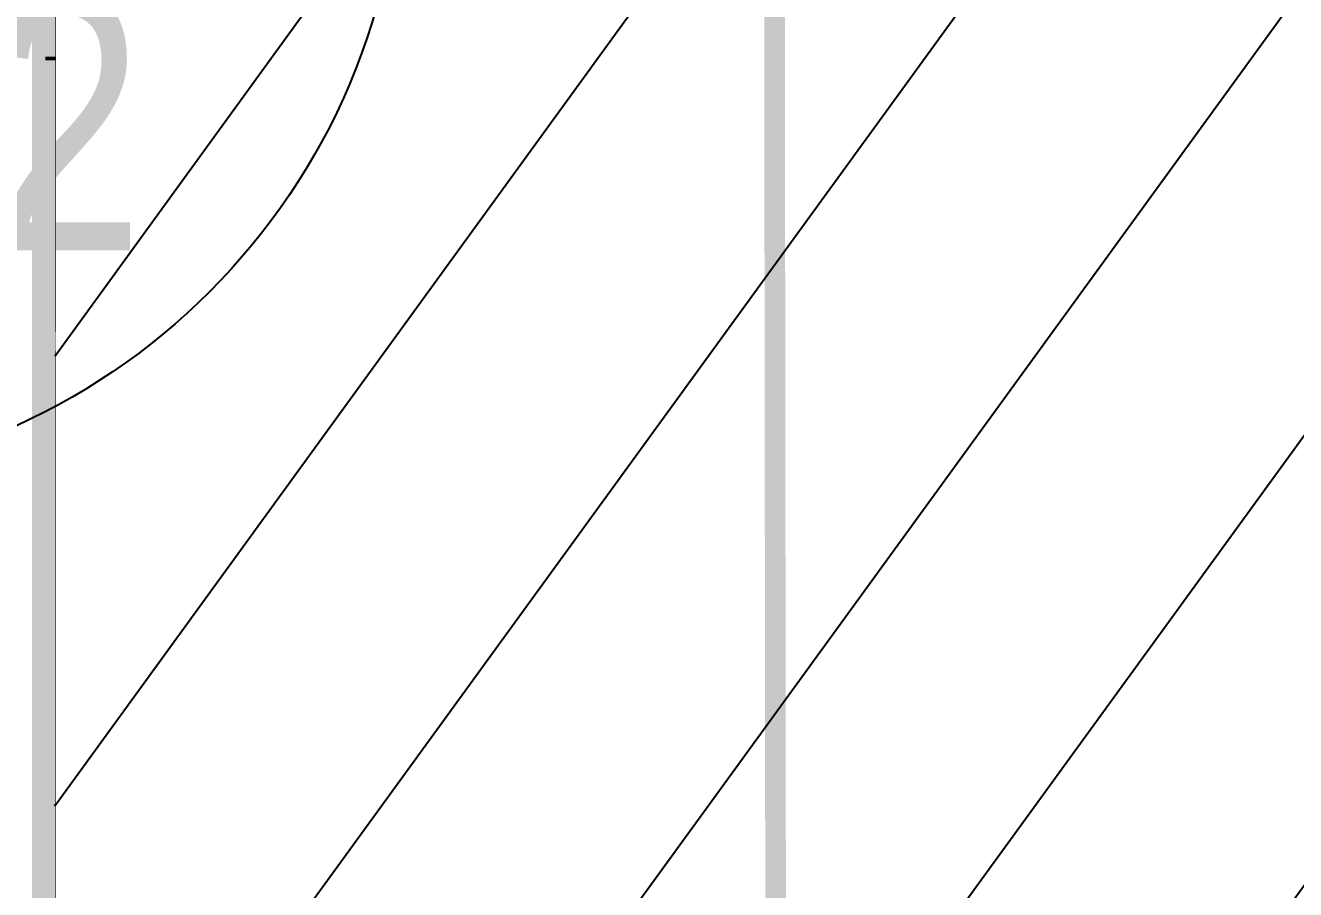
# Model space of a CAD drawing. Header units: centimetres. Extents: x -6122352 to 7132207, y -1694241 to 1947892.
# Drawn here: x 92642 to 93873, y -97519 to -96683 of the extents above; entities that cross this region are included whole.
import ezdxf
from ezdxf.enums import TextEntityAlignment as Align
from ezdxf.xclip import XClip

# ---------------------------------------------------------------- set-up
doc = ezdxf.new("R2010")
doc.units = ezdxf.units.CM
doc.header["$MEASUREMENT"] = 0
doc.header["$XCLIPFRAME"] = 2
for name, pattern in [('DASHED2', [0.375, 0.25, -0.125]), ('XR-AR-END-SETTING OUT PLAN$0$23261-XR-AR-SI-GF$0$HIDDEN', [0.375, 0.25, -0.125]), ('XR-AR-END-SETTING OUT PLAN$0$23585-XR-AR-END-GROUND FLOOR$0$XR-END-GROUND FLOOR PLAN$0$xf_6a1$0$DASHED', [0.75, 0.5, -0.25])]:
    doc.linetypes.add(name, pattern=pattern)
for name, color, linetype in [('00-MI-DIM', 7, 'Continuous'), ('23585-XR-AR-BOUNDARY WALLS AND SETBACKS$0$setback', 7, 'XR-AR-END-SETTING OUT PLAN$0$23261-XR-AR-SI-GF$0$HIDDEN'), ('@MI-REF LAYER', 7, 'Continuous'), ('B_TH_4', 7, 'Continuous')]:
    doc.layers.add(name, color=color, linetype=linetype)
for name, color, linetype, lineweight in [('@ Foundations', 4, 'DASHED2', 50), ('A-ANNO-TEXT', 3, 'Continuous', 25), ('XR-AR-END-SETTING OUT PLAN$0$23585-XR-AR-END-GROUND FLOOR$0$A-EQUP-KITN-PLAN', 202, 'Continuous', 9), ('XR-AR-END-SETTING OUT PLAN$0$23585-XR-AR-END-GROUND FLOOR$0$A-GLAZ-SILL', 8, 'Continuous', 5), ('XR-AR-END-SETTING OUT PLAN$0$23585-XR-AR-END-GROUND FLOOR$0$A-GLAZ-WNDO', 232, 'Continuous', 9), ('XR-AR-END-SETTING OUT PLAN$0$23585-XR-AR-END-GROUND FLOOR$0$A-WALL', 7, 'Continuous', 30)]:
    doc.layers.add(name, color=color, linetype=linetype, lineweight=lineweight)
doc.styles.add('Arial Narrow', font='ARIALN.TTF', dxfattribs={"width": 0.95, "height": 500})

# ---------------------------------------------------------------- blocks, each defined once
blk = doc.blocks.new('23585-XR-AR-BOUNDARY WALLS AND SETBACKS')
at = {"layer": '23585-XR-AR-BOUNDARY WALLS AND SETBACKS$0$setback', "ltscale": 40, "const_width": 0.05}
blk.add_lwpolyline([(496532.0673623674, 2768893.95391039), (496532.1686264705, 2768894.064425312), (496536.2220017799, 2768898.488198366), (496540.2756266847, 2768902.912025546), (496544.3290017809, 2768907.335798366), (496548.382401789, 2768911.759598364), (496552.4358017773, 2768916.183398364), (496556.5893923498, 2768920.716433185), (496542.2115776765, 2768933.889312271), (496538.0586421989, 2768929.356943275), (496534.0052491076, 2768924.933150815), (496529.9518491079, 2768920.509350816), (496525.8982013824, 2768916.085698731), (496521.844849108, 2768911.661950815), (496517.6903034673, 2768907.127653947), (496532.0673623674, 2768893.95391039)], dxfattribs=at)
blk = doc.blocks.new('A$C9d9485f6')
at = {"layer": 'A-ANNO-TEXT', "rotation": 312.4881850805905}
blk.add_blockref('23585-XR-AR-BOUNDARY WALLS AND SETBACKS', (-2377088.534775567, -1504219.252137818), dxfattribs=at)
blk = doc.blocks.new('XR-AR-END-SETTING OUT PLAN$0$23585-XR-AR-END-GROUND FLOOR$0$XR-END-GROUND FLOOR PLAN$0$A$C69996ABC')
at = {"layer": 'XR-AR-END-SETTING OUT PLAN$0$23585-XR-AR-END-GROUND FLOOR$0$A-GLAZ-SILL'}
blk.add_line((0.2499999770720933, 0.9999993968456202), (0.249999977072207, 0.0999993968456252), dxfattribs=at)
at = {"layer": 'XR-AR-END-SETTING OUT PLAN$0$23585-XR-AR-END-GROUND FLOOR$0$A-GLAZ-WNDO'}
for p, q in [((-2.292778056300904e-08, 0.9999993968456202), (-2.292778056300904e-08, 0.9499993968456231)), ((0.2499999770720933, 0.9999993968456202), (-2.292778056300904e-08, 0.9999993968456202)), ((0.1499999770722127, 0.9499993968456231), (0.1499999770722127, 0.9999993968456202)), ((0.1499999770722109, 0.999999396845622), (0.1499999770722127, 0.09999939684562342)), ((-2.292778056300904e-08, 0.9499993968456231), (0.1499999770722127, 0.9499993968456231)), ((-2.292778056300904e-08, 0.9499993968456231), (-2.292778056300904e-08, 0.1499993968456224)), ((0.1499999770722127, 0.1499993968456224), (-2.292778056300904e-08, 0.1499993968456224)), ((-2.292787470992153e-08, 0.09999939684561099), (-2.292787470992153e-08, 0.1499993968456099)), ((0.1499999770722127, 0.0999993968456252), (0.1499999770722127, 0.1499993968456224)), ((0.249999977072207, 0.0999993968456252), (-2.292778056300904e-08, 0.0999993968456252))]:
    blk.add_line(p, q, dxfattribs=at)
blk.add_lwpolyline([(-2.292779299750691e-08, 0.9499993968456231), (-2.292779299750691e-08, 0.1499993968456224), (0.04999997707220416, 0.1499993968456224), (0.04999997707220416, 0.9499993968456231)], close=True, dxfattribs=at)
blk.add_lwpolyline([(0.04999997707215442, 0.0999993968456181), (-2.292784451185526e-08, 0.0999993968456181)], dxfattribs=at)
blk = doc.blocks.new('XR-AR-END-SETTING OUT PLAN')
at = {"layer": 'XR-AR-END-SETTING OUT PLAN$0$23585-XR-AR-END-GROUND FLOOR$0$A-EQUP-KITN-PLAN', "color": 8, "linetype": 'XR-AR-END-SETTING OUT PLAN$0$23585-XR-AR-END-GROUND FLOOR$0$XR-END-GROUND FLOOR PLAN$0$xf_6a1$0$DASHED'}
for p, q in [((3650.110123351216, 12899.99910211563), (3650.107762530446, 13849.9988026619)), ((3250.108286634088, 12899.99910211563), (3650.110123351216, 12899.99910211563))]:
    blk.add_line(p, q, dxfattribs=at)
at = {"layer": 'XR-AR-END-SETTING OUT PLAN$0$23585-XR-AR-END-GROUND FLOOR$0$A-EQUP-KITN-PLAN', "color": 8}
blk.add_line((3850.109238997102, 11100.00033140182), (3850.107901349664, 13149.99880361557), dxfattribs=at)
at = {"layer": 'XR-AR-END-SETTING OUT PLAN$0$23585-XR-AR-END-GROUND FLOOR$0$A-WALL', "color": 8}
blk.add_lwpolyline([(3000.102068737149, 12899.99910259247), (3250.103869214654, 12899.99910211563), (3250.103198900819, 13749.9988026619), (3250.102675631642, 14849.99877595901), (3000.10211391747, 14849.99877595901)], close=True, dxfattribs=at)
at = {"color": 8, "xscale": 1000.000000000001, "yscale": 1000.000000000001, "zscale": 1000.000000000001}
blk.add_blockref('XR-AR-END-SETTING OUT PLAN$0$23585-XR-AR-END-GROUND FLOOR$0$XR-END-GROUND FLOOR PLAN$0$A$C69996ABC', (3000.101009145379, 11899.99970579147), dxfattribs=at)
blk = doc.blocks.new('END UNIT')
at = {"xscale": 0.001, "yscale": 0.001, "zscale": 0.001}
blk.add_blockref('XR-AR-END-SETTING OUT PLAN', (-9.150201729830158, 0), dxfattribs=at)
blk = doc.blocks.new('TH_4')
at = {"xscale": -1}
blk.add_blockref('END UNIT', (495826.3053798428, 2769130.514097063), dxfattribs=at)
blk = doc.blocks.new('A$C780da55d')
at = {"layer": 'B_TH_4', "xscale": 1.000039159572381, "yscale": 1.000039159572381, "zscale": 1.000039159572381}
blk.add_blockref('TH_4', (-495814.0704651335, -2769239.302089663), dxfattribs=at)
blk = doc.blocks.new('23585-XR-AR-MALDIVE-2$0$TH_4')
blk.add_blockref('A$C780da55d', (495794.655359471, 2769130.864096801))
at = {"layer": '@ Foundations', "linetype": 'DASHED2', "ltscale": 0.25}
blk.add_lwpolyline([(495831.2804024774, 2769142.764569025), (495833.3804024773, 2769142.764569025), (495833.3804024773, 2769145.464569025), (495831.2804024774, 2769145.464569025)], close=True, dxfattribs=at)
blk = doc.blocks.new('*U1871')
at = {"color": 94}
blk.add_circle((-1.409983241273949e-15, -5.639932965095795e-15), 6.35, dxfattribs=at)
at = {"style": 'Arial Narrow', "width": 0.95, "flags": 8}
blk.add_attdef('VIEWNUMBER', text='', height=2.5, dxfattribs=at).set_placement((-1.409983241273949e-15, -5.639932965095795e-15), align=Align.BOTTOM_CENTER)
blk.add_attdef('SHEETNUMBER', text='', height=2.5, dxfattribs=at).set_placement((-1.409983241273949e-15, -1.587500000000005), align=Align.TOP_CENTER)
blk = doc.blocks.new('M3 REF WITH TABLES')
at = {"color": 1, "const_width": 0.01999999999999999}
blk.add_lwpolyline([(57.20067118969746, 62.37373535102233), (62.30738789052702, 62.65021186042577), (72.09442844771547, 53.70689465757459), (72.34833414893365, 53.9801707486622), (72.09442844771547, 53.70689465757459), (74.45312023937004, 51.5195779344067), (74.79307378083467, 46.24843301204965)], dxfattribs=at)

msp = doc.modelspace()

# ---------------------------------------------------------------- block references
at = {"layer": '@MI-REF LAYER', "xscale": 1000, "yscale": 1000, "zscale": 1000}
msp.add_blockref('A$C9d9485f6', (-23958.95045533385, 48155.57226163784), dxfattribs=at)

# ---------------------------------------------------------------- next in the draw order: block references
at = {"layer": '@MI-REF LAYER'}
ref = msp.add_blockref('23585-XR-AR-MALDIVE-2$0$TH_4', (496417964.9591807, 2768957759.234045), dxfattribs=dict(at, xscale=1000, yscale=1000, zscale=1000, rotation=179.9898026793493))
XClip(ref).set_block_clipping_path([(495835.3952632253, 2769130.5143983634), (495835.3955449336, 2769154.454259045), (495832.31072781887, 2769154.454277743), (495826.31069717463, 2769154.4542400045), (495820.3105747942, 2769154.45435022), (495814.30548654683, 2769154.454312696), (495808.3105498841, 2769154.4542752365), (495802.31054505054, 2769154.4543360225), (495793.35712816194, 2769154.454291232), (495793.3583734059, 2769130.514380163)])

# ---------------------------------------------------------------- next in the draw order: linework, layer by layer
at = {"layer": '@MI-REF LAYER', "const_width": 5.000000000000002}
msp.add_lwpolyline([(92675.4538232604, -89964.51177521618), (92671.27349824559, -104238.3423609368), (98921.51899553371, -104239.4547581458), (98921.43785492248, -103938.8251073431), (122722.8712224877, -103943.0612112809), (122722.6830709629, -104243.6908133628), (128972.9285688721, -104244.8032133181), (128976.4423090391, -89970.86702887056), (92675.4538232604, -89964.51177521618)], close=True, dxfattribs=at)

# ---------------------------------------------------------------- next in the draw order: wipeouts: each hides what was drawn before it
msp.add_wipeout([(128972.78564538565, -89970.97193029997), (92671.79725608348, -89964.10626118808), (92671.27349813687, -104238.34236081815), (98921.51899559154, -104239.45475805369), (98921.43785482732, -103938.82510741167), (122722.87122257455, -103943.06121123041), (122722.68307110868, -104243.69081319368), (128972.92857313139, -104244.77546120252)]).dxf.layer = '@MI-REF LAYER'

# ---------------------------------------------------------------- next in the draw order: hatches: boundary and pattern name
at = {"layer": '@MI-REF LAYER'}
h = msp.add_hatch(dxfattribs=at)
h.set_pattern_fill('ANSI31', color=256, scale=1999.999998458916, angle=6.722712845868625)
h.set_pattern_definition([(51.72271284586864, (-2377388365.755942, -1504087993.217153), (-196.2554993275065, 154.8669715833345), [])])
h.paths.add_polyline_path([(122722.8712224877, -103943.0612112809), (122722.6830714242, -104243.690813177), (128972.9285688721, -104244.8032133181), (128972.7856444257, -89970.97758180392), (92671.79715864702, -89964.62232814953), (92669.09752416589, -104238.4531772758), (98917.7768105872, -104239.5814400986), (98902.33546063656, -103927.5114286937)])

# ---------------------------------------------------------------- next in the draw order: linework, layer by layer
at = {"layer": '@MI-REF LAYER', "color": 1, "const_width": 20}
msp.add_lwpolyline([(89704.51714183255, -84499.81487833228), (93357.67334171281, -88078.8433082361), (93373.28718370131, -101336.6274996764), (93746.30312338374, -101339.2800105728), (93373.28718370131, -101336.6274996764), (93353.47972594302, -104553.3632799489), (89696.07428644488, -108364.3897366892)], dxfattribs=at)

# ---------------------------------------------------------------- next in the draw order: block references
at = {"layer": '00-MI-DIM'}
ref = msp.add_blockref('*U1871', (92371.3455981374, -96491.7332713117), dxfattribs=dict(at, xscale=100, yscale=100, zscale=100))
ref.add_attrib('SHEETNUMBER', 'G3-T2', dxfattribs={"layer": '0', "height": 250, "style": 'Arial Narrow', "width": 0.95}).set_placement((92371.3455981374, -96650.4832713117), align=Align.TOP_CENTER)
at = {"layer": '@MI-REF LAYER', "xscale": 1000, "yscale": 1000, "zscale": 1000, "rotation": 312.4882889992022}
msp.add_blockref('M3 REF WITH TABLES', (5073.57098191743, -84448.84299303715), dxfattribs=at)

doc.saveas('drawing.dxf')
